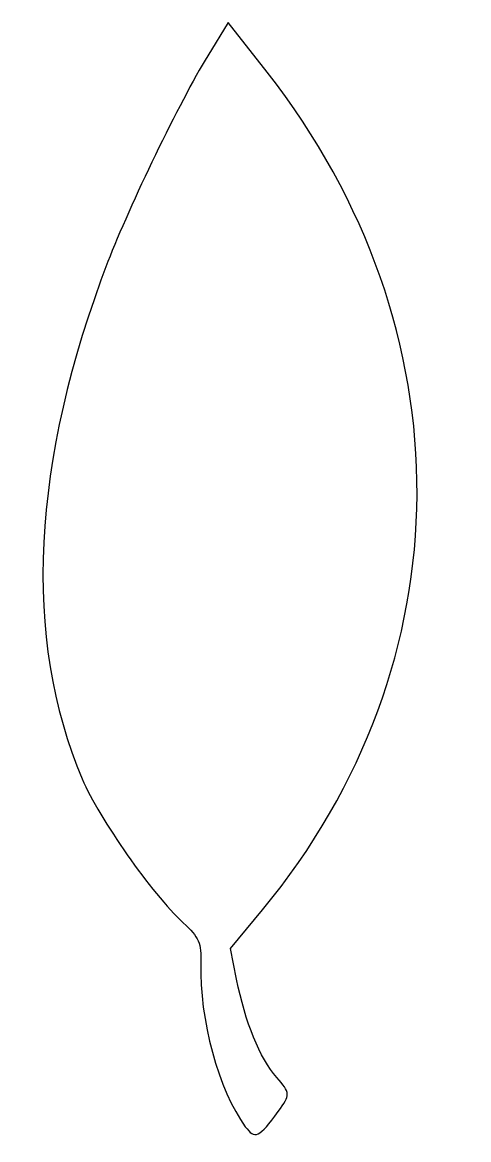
# Model space of a CAD drawing. Header units: centimetres. Extents: x -13.8 to -6, y -13.4 to 6.1.
import ezdxf

# ---------------------------------------------------------------- set-up
doc = ezdxf.new("R2010")
doc.units = ezdxf.units.CM
doc.header["$MEASUREMENT"] = 0
doc.layers.add('Layer 1', color=7, linetype='Continuous')

msp = doc.modelspace()

# ---------------------------------------------------------------- linework, layer by layer
at = {"layer": 'Layer 1'}
msp.add_open_spline([(-9.87741, -13.14997), (-10.34057, -12.52191), (-10.68446, -11.26131), (-10.65508, -10.29932), (-10.65508, -10.29932), (-10.64405, -9.93796), (-10.68345, -9.84677), (-10.96227, -9.58841), (-10.96227, -9.58841), (-11.51215, -9.07888), (-12.4317, -7.76946), (-12.72676, -7.07579), (-12.72676, -7.07579), (-13.7741, -4.61361), (-13.62129, -1.53667), (-12.27795, 1.96158), (-12.27795, 1.96158), (-11.90109, 2.94297), (-11.02099, 4.75823), (-10.53517, 5.55615), (-10.53517, 5.55615), (-10.53517, 5.55615), (-10.17897, 6.14119), (-10.17897, 6.14119), (-10.17897, 6.14119), (-10.17897, 6.14119), (-9.49725, 5.27156), (-9.49725, 5.27156), (-9.49725, 5.27156), (-5.97423, 0.77749), (-6.00585, -5.04246), (-9.57676, -9.36294), (-9.57676, -9.36294), (-9.57676, -9.36294), (-10.13469, -10.03799), (-10.13469, -10.03799), (-10.13469, -10.03799), (-10.13469, -10.03799), (-10.02888, -10.57171), (-10.02888, -10.57171), (-10.02888, -10.57171), (-9.87985, -11.32336), (-9.6242, -11.95026), (-9.32913, -12.28758), (-9.32913, -12.28758), (-9.08859, -12.56256), (-9.08721, -12.59144), (-9.3007, -12.8826), (-9.3007, -12.8826), (-9.63721, -13.34153), (-9.71095, -13.37571), (-9.87741, -13.14997)], degree=3, knots=[0, 0, 0, 0, 0.07142857, 0.07142857, 0.07142857, 0.07142857, 0.14285714, 0.14285714, 0.14285714, 0.14285714, 0.21428571, 0.21428571, 0.21428571, 0.21428571, 0.28571429, 0.28571429, 0.28571429, 0.28571429, 0.35714286, 0.35714286, 0.35714286, 0.35714286, 0.42857143, 0.42857143, 0.42857143, 0.42857143, 0.5, 0.5, 0.5, 0.5, 0.57142857, 0.57142857, 0.57142857, 0.57142857, 0.64285714, 0.64285714, 0.64285714, 0.64285714, 0.71428571, 0.71428571, 0.71428571, 0.71428571, 0.78571429, 0.78571429, 0.78571429, 0.78571429, 0.85714286, 0.85714286, 0.85714286, 0.85714286, 1, 1, 1, 1], dxfattribs=at)

doc.saveas('drawing.dxf')
